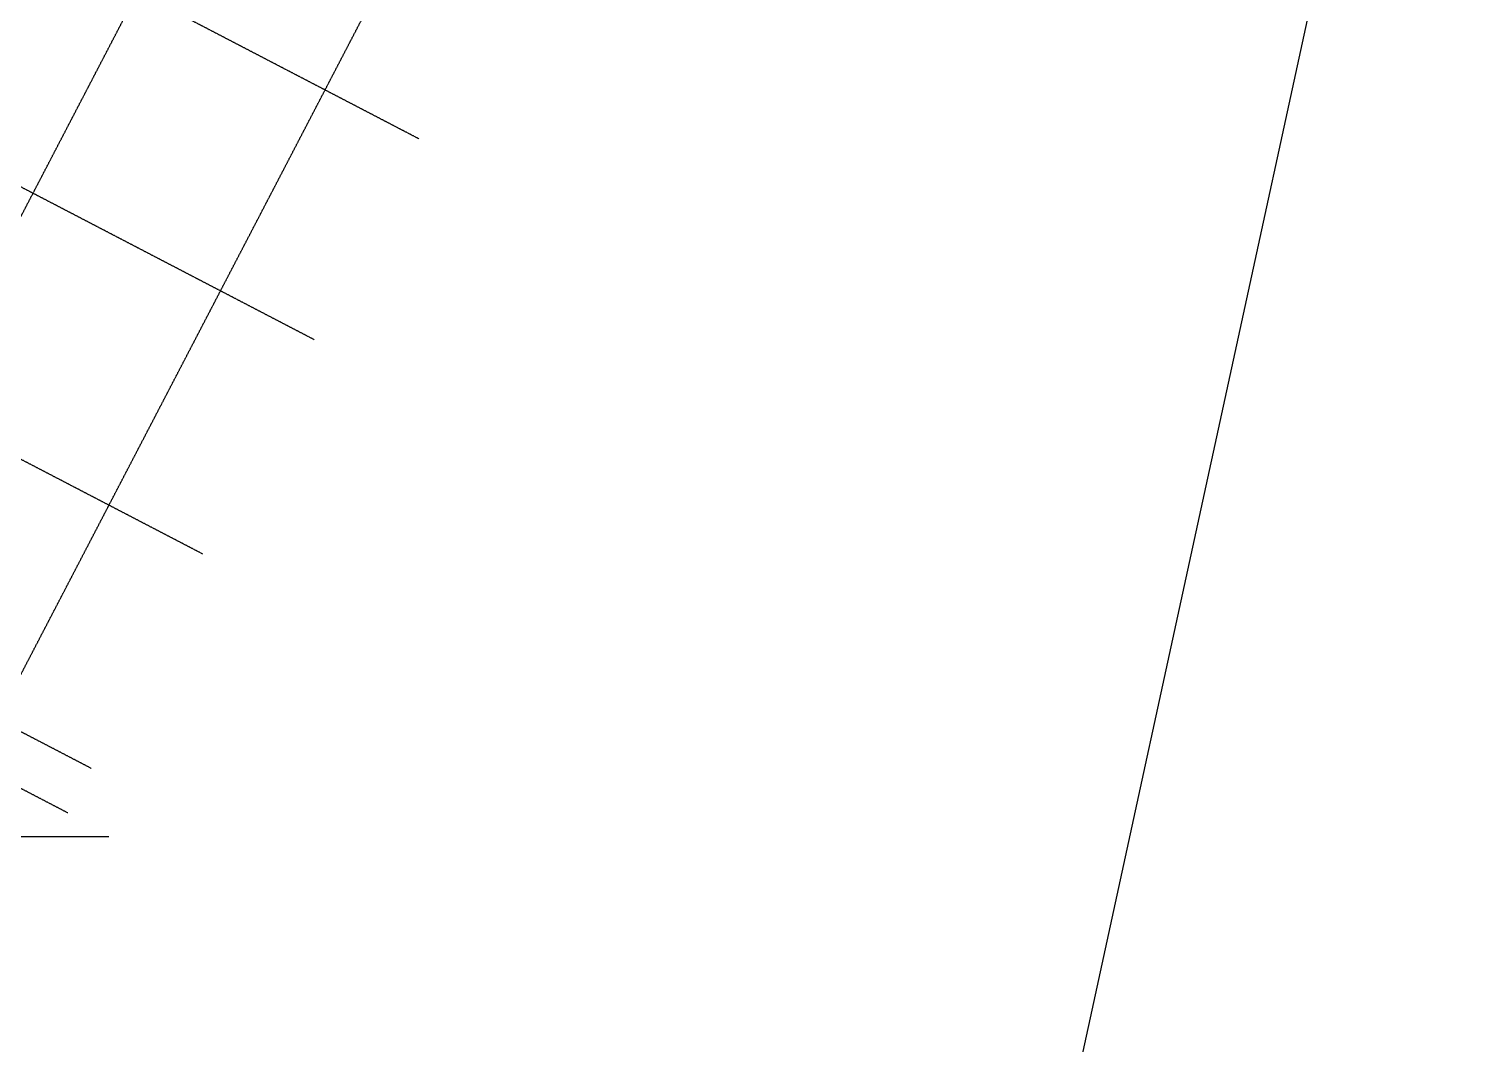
# Model space of a CAD drawing. Extents: x -1466470 to 922624, y -511729 to 590125.
# Drawn here: x -188944 to -131851, y 154421 to 194772 of the extents above; entities that cross this region are included whole.
import ezdxf

# ---------------------------------------------------------------- set-up
doc = ezdxf.new("R2010")
doc.units = 0
doc.header["$LTSCALE"] = 10
doc.header["$MEASUREMENT"] = 0
doc.linetypes.add('X-104 B2平面$0$DOTE', pattern=[2.42, 2, -0.2, 0.02, -0.2])
doc.layers.add('X-104 B2平面$0$04-不打印_面积', color=5, linetype='Continuous', plot=False)
doc.layers.add('X-104 B2平面$0$A_AXIS-轴线', color=9, linetype='X-104 B2平面$0$DOTE')

# ---------------------------------------------------------------- blocks, each defined once
blk = doc.blocks.new('104 轴线')
for p, q in [((-147601, 73866), (-88430, 187532)), ((-140150, 69987), (-80979, 183654)), ((-113685, 111729), (-249575, 182469)), ((-117841, 103746), (-253731, 174486)), ((-122274, 95231), (-258164, 165971)), ((-126707, 86715), (-262597, 157455)), ((-127630, 84941), (-263520, 155681)), ((-139073, 84000), (-126000, 84000)), ((-139073, 84000), (-126000, 84000))]:
    blk.add_line(p, q)
blk = doc.blocks.new('X-104 B2平面')
at = {"layer": 'X-104 B2平面$0$04-不打印_面积', "color": 250}
blk.add_lwpolyline([(-42154, 257698), (-16810, -114737), (61547, 245499)], dxfattribs=at)
at = {"layer": 'X-104 B2平面$0$A_AXIS-轴线', "rotation": 7.045863037328646e-07}
blk.add_blockref('104 轴线', (130274, 84690), dxfattribs=at)

msp = doc.modelspace()

# ---------------------------------------------------------------- block references
msp.add_blockref('X-104 B2平面', (-190030.1, -6020))

doc.saveas('drawing.dxf')
